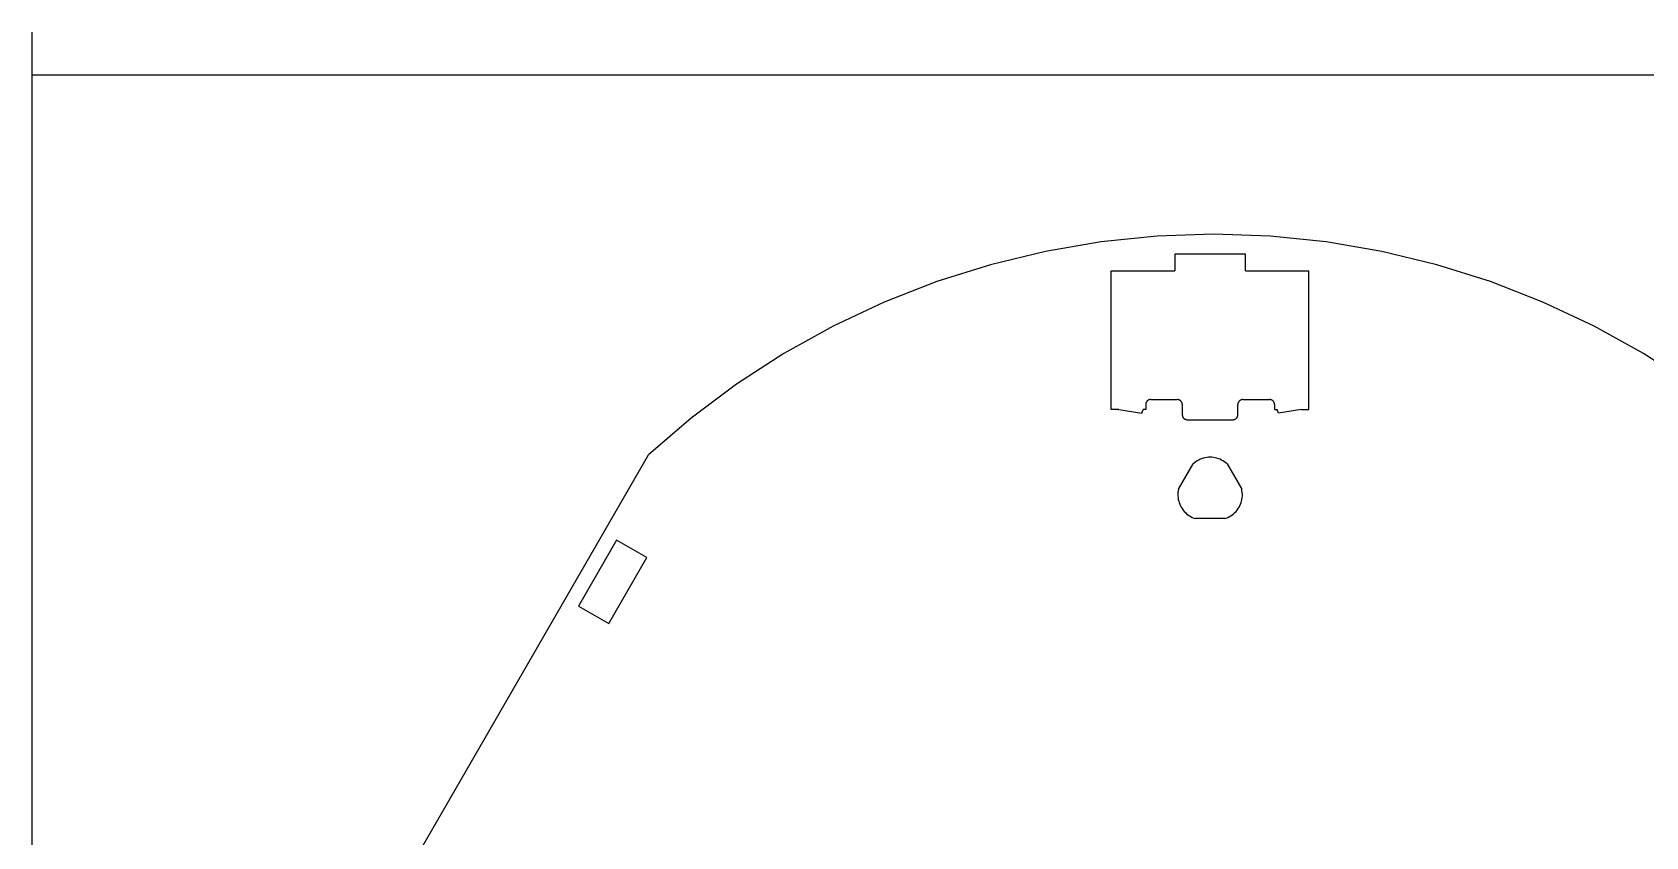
# Model space of a CAD drawing. Extents: x -22.1 to 21.9, y -13.2 to 13.2.
# Drawn here: x -22.09 to -9.52, y 6.91 to 13.18 of the extents above; entities that cross this region are included whole.
import ezdxf

# ---------------------------------------------------------------- set-up
doc = ezdxf.new("R2010")
doc.units = 0
doc.header["$MEASUREMENT"] = 0
doc.layers.get('0').update_dxf_attribs({"linetype": 'CONTINUOUS'})

msp = doc.modelspace()

# ---------------------------------------------------------------- linework, layer by layer
for p, q in [((-22.093, 12.848), (-22.093, 13.183)), ((21.907, 12.848), (-22.093, 12.848)), ((-22.093, -13.183), (-22.093, 12.848)), ((-13.329, 11.594), (-13.767, 11.549)), ((-12.89, 11.609), (-13.329, 11.594)), ((-12.45, 11.594), (-12.89, 11.609)), ((-12.013, 11.549), (-12.45, 11.594)), ((-14.2, 11.475), (-14.627, 11.372)), ((-13.767, 11.549), (-14.2, 11.475)), ((-13.193, 11.453), (-13.193, 11.325)), ((-12.642, 11.453), (-13.193, 11.453)), ((-12.642, 11.325), (-12.642, 11.453)), ((-11.58, 11.475), (-12.013, 11.549)), ((-11.152, 11.372), (-11.58, 11.475)), ((-14.627, 11.372), (-15.047, 11.24)), ((-13.687, 10.243), (-13.687, 11.325)), ((-13.687, 11.325), (-13.193, 11.325)), ((-12.642, 11.325), (-12.147, 11.325)), ((-12.147, 10.243), (-12.147, 11.325)), ((-10.733, 11.24), (-11.152, 11.372)), ((-15.047, 11.24), (-15.456, 11.08)), ((-10.324, 11.08), (-10.733, 11.24)), ((-15.456, 11.08), (-15.854, 10.893)), ((-9.926, 10.893), (-10.324, 11.08)), ((-15.854, 10.893), (-16.238, 10.679)), ((-9.542, 10.679), (-9.926, 10.893)), ((-16.238, 10.679), (-16.607, 10.44)), ((-9.173, 10.44), (-9.542, 10.679)), ((-16.607, 10.44), (-16.959, 10.177)), ((-13.411, 10.307), (-13.412, 10.305)), ((-13.409, 10.309), (-13.411, 10.307)), ((-13.407, 10.311), (-13.409, 10.309)), ((-13.405, 10.312), (-13.407, 10.311)), ((-13.403, 10.314), (-13.405, 10.312)), ((-13.4, 10.316), (-13.403, 10.314)), ((-13.398, 10.317), (-13.4, 10.316)), ((-13.396, 10.318), (-13.398, 10.317)), ((-13.393, 10.319), (-13.396, 10.318)), ((-13.391, 10.32), (-13.393, 10.319)), ((-13.388, 10.321), (-13.391, 10.32)), ((-13.385, 10.321), (-13.388, 10.321)), ((-13.383, 10.321), (-13.385, 10.321)), ((-13.38, 10.321), (-13.383, 10.321)), ((-13.38, 10.321), (-13.173, 10.321)), ((-13.171, 10.321), (-13.173, 10.321)), ((-13.168, 10.321), (-13.171, 10.321)), ((-13.166, 10.321), (-13.168, 10.321)), ((-13.163, 10.32), (-13.166, 10.321)), ((-13.161, 10.319), (-13.163, 10.32)), ((-13.158, 10.318), (-13.161, 10.319)), ((-13.156, 10.317), (-13.158, 10.318)), ((-13.154, 10.316), (-13.156, 10.317)), ((-13.151, 10.315), (-13.154, 10.316)), ((-13.149, 10.313), (-13.151, 10.315)), ((-13.147, 10.312), (-13.149, 10.313)), ((-13.145, 10.31), (-13.147, 10.312)), ((-13.144, 10.308), (-13.145, 10.31)), ((-13.142, 10.306), (-13.144, 10.308)), ((-12.691, 10.308), (-12.693, 10.306)), ((-12.689, 10.31), (-12.691, 10.308)), ((-12.687, 10.312), (-12.689, 10.31)), ((-12.685, 10.313), (-12.687, 10.312)), ((-12.683, 10.315), (-12.685, 10.313)), ((-12.681, 10.316), (-12.683, 10.315)), ((-12.679, 10.317), (-12.681, 10.316)), ((-12.677, 10.318), (-12.679, 10.317)), ((-12.674, 10.319), (-12.677, 10.318)), ((-12.672, 10.32), (-12.674, 10.319)), ((-12.669, 10.321), (-12.672, 10.32)), ((-12.667, 10.321), (-12.669, 10.321)), ((-12.664, 10.321), (-12.667, 10.321)), ((-12.661, 10.321), (-12.664, 10.321)), ((-12.661, 10.321), (-12.455, 10.321)), ((-12.452, 10.321), (-12.455, 10.321)), ((-12.45, 10.321), (-12.452, 10.321)), ((-12.447, 10.321), (-12.45, 10.321)), ((-12.445, 10.32), (-12.447, 10.321)), ((-12.442, 10.319), (-12.445, 10.32)), ((-12.44, 10.318), (-12.442, 10.319)), ((-12.437, 10.317), (-12.44, 10.318)), ((-12.435, 10.316), (-12.437, 10.317)), ((-12.433, 10.315), (-12.435, 10.316)), ((-12.431, 10.313), (-12.433, 10.315)), ((-12.429, 10.312), (-12.431, 10.313)), ((-12.427, 10.31), (-12.429, 10.312)), ((-12.425, 10.308), (-12.427, 10.31)), ((-12.424, 10.306), (-12.425, 10.308)), ((-13.628, 10.243), (-13.687, 10.243)), ((-13.628, 10.243), (-13.45, 10.215)), ((-13.45, 10.215), (-13.439, 10.243)), ((-13.419, 10.243), (-13.439, 10.243)), ((-13.418, 10.293), (-13.419, 10.29)), ((-13.419, 10.29), (-13.419, 10.287)), ((-13.419, 10.287), (-13.419, 10.285)), ((-13.419, 10.285), (-13.419, 10.282)), ((-13.419, 10.282), (-13.419, 10.243)), ((-13.417, 10.295), (-13.418, 10.293)), ((-13.416, 10.298), (-13.417, 10.295)), ((-13.415, 10.3), (-13.416, 10.298)), ((-13.414, 10.302), (-13.415, 10.3)), ((-13.412, 10.305), (-13.414, 10.302)), ((-13.141, 10.304), (-13.142, 10.306)), ((-13.139, 10.302), (-13.141, 10.304)), ((-13.138, 10.299), (-13.139, 10.302)), ((-13.137, 10.297), (-13.138, 10.299)), ((-13.136, 10.295), (-13.137, 10.297)), ((-13.135, 10.292), (-13.136, 10.295)), ((-13.135, 10.29), (-13.135, 10.292)), ((-13.134, 10.287), (-13.135, 10.29)), ((-13.134, 10.285), (-13.134, 10.287)), ((-13.134, 10.282), (-13.134, 10.285)), ((-13.134, 10.282), (-13.134, 10.203)), ((-13.134, 10.203), (-13.134, 10.201)), ((-13.134, 10.201), (-13.134, 10.198)), ((-13.134, 10.198), (-13.133, 10.196)), ((-13.133, 10.196), (-13.133, 10.193)), ((-13.133, 10.193), (-13.132, 10.191)), ((-13.132, 10.191), (-13.131, 10.188)), ((-13.131, 10.188), (-13.13, 10.186)), ((-13.13, 10.186), (-13.129, 10.184)), ((-13.129, 10.184), (-13.127, 10.181)), ((-13.127, 10.181), (-13.126, 10.179)), ((-12.709, 10.179), (-12.707, 10.181)), ((-12.707, 10.181), (-12.706, 10.184)), ((-12.706, 10.184), (-12.705, 10.186)), ((-12.705, 10.186), (-12.704, 10.188)), ((-12.704, 10.188), (-12.703, 10.191)), ((-12.703, 10.191), (-12.702, 10.193)), ((-12.702, 10.196), (-12.701, 10.198)), ((-12.702, 10.193), (-12.702, 10.196)), ((-12.7, 10.29), (-12.701, 10.287)), ((-12.701, 10.287), (-12.701, 10.285)), ((-12.701, 10.285), (-12.701, 10.282)), ((-12.701, 10.203), (-12.701, 10.282)), ((-12.701, 10.201), (-12.701, 10.203)), ((-12.701, 10.198), (-12.701, 10.201)), ((-12.699, 10.295), (-12.7, 10.292)), ((-12.7, 10.292), (-12.7, 10.29)), ((-12.698, 10.297), (-12.699, 10.295)), ((-12.697, 10.299), (-12.698, 10.297)), ((-12.696, 10.302), (-12.697, 10.299)), ((-12.694, 10.304), (-12.696, 10.302)), ((-12.693, 10.306), (-12.694, 10.304)), ((-12.422, 10.304), (-12.424, 10.306)), ((-12.421, 10.302), (-12.422, 10.304)), ((-12.419, 10.299), (-12.421, 10.302)), ((-12.418, 10.297), (-12.419, 10.299)), ((-12.418, 10.295), (-12.418, 10.297)), ((-12.417, 10.292), (-12.418, 10.295)), ((-12.416, 10.29), (-12.417, 10.292)), ((-12.416, 10.287), (-12.416, 10.29)), ((-12.415, 10.285), (-12.416, 10.287)), ((-12.415, 10.282), (-12.415, 10.285)), ((-12.415, 10.282), (-12.415, 10.243)), ((-12.415, 10.243), (-12.396, 10.243)), ((-12.385, 10.215), (-12.396, 10.243)), ((-12.206, 10.243), (-12.385, 10.215)), ((-12.206, 10.243), (-12.147, 10.243)), ((-16.959, 10.177), (-17.292, 9.89)), ((-13.126, 10.179), (-13.124, 10.177)), ((-13.124, 10.177), (-13.122, 10.175)), ((-13.122, 10.175), (-13.121, 10.174)), ((-13.121, 10.174), (-13.119, 10.172)), ((-13.119, 10.172), (-13.116, 10.17)), ((-13.116, 10.17), (-13.114, 10.169)), ((-13.114, 10.169), (-13.112, 10.168)), ((-13.112, 10.168), (-13.11, 10.167)), ((-13.11, 10.167), (-13.107, 10.166)), ((-13.107, 10.166), (-13.105, 10.165)), ((-13.105, 10.165), (-13.102, 10.165)), ((-13.102, 10.165), (-13.1, 10.164)), ((-13.1, 10.164), (-13.097, 10.164)), ((-13.097, 10.164), (-13.095, 10.164)), ((-13.095, 10.164), (-12.74, 10.164)), ((-12.74, 10.164), (-12.738, 10.164)), ((-12.738, 10.164), (-12.735, 10.164)), ((-12.735, 10.164), (-12.733, 10.165)), ((-12.733, 10.165), (-12.73, 10.165)), ((-12.73, 10.165), (-12.728, 10.166)), ((-12.728, 10.166), (-12.725, 10.167)), ((-12.725, 10.167), (-12.723, 10.168)), ((-12.723, 10.168), (-12.721, 10.169)), ((-12.721, 10.169), (-12.718, 10.17)), ((-12.718, 10.17), (-12.716, 10.172)), ((-12.716, 10.172), (-12.714, 10.174)), ((-12.714, 10.174), (-12.712, 10.175)), ((-12.712, 10.175), (-12.711, 10.177)), ((-12.711, 10.177), (-12.709, 10.179)), ((-21.103, 3.288), (-17.292, 9.89)), ((-13.164, 9.622), (-13.049, 9.82)), ((-13.039, 9.829), (-13.049, 9.82)), ((-13.029, 9.836), (-13.039, 9.829)), ((-13.018, 9.844), (-13.029, 9.836)), ((-13.006, 9.85), (-13.018, 9.844)), ((-12.994, 9.856), (-13.006, 9.85)), ((-12.982, 9.86), (-12.994, 9.856)), ((-12.97, 9.864), (-12.982, 9.86)), ((-12.957, 9.868), (-12.97, 9.864)), ((-12.944, 9.87), (-12.957, 9.868)), ((-12.931, 9.871), (-12.944, 9.87)), ((-12.917, 9.872), (-12.931, 9.871)), ((-12.904, 9.871), (-12.917, 9.872)), ((-12.891, 9.87), (-12.904, 9.871)), ((-12.878, 9.868), (-12.891, 9.87)), ((-12.865, 9.864), (-12.878, 9.868)), ((-12.853, 9.86), (-12.865, 9.864)), ((-12.84, 9.856), (-12.853, 9.86)), ((-12.828, 9.85), (-12.84, 9.856)), ((-12.817, 9.844), (-12.828, 9.85)), ((-12.806, 9.836), (-12.817, 9.844)), ((-12.795, 9.829), (-12.806, 9.836)), ((-12.785, 9.82), (-12.795, 9.829)), ((-12.785, 9.82), (-12.671, 9.622)), ((-13.166, 9.609), (-13.168, 9.596)), ((-13.168, 9.596), (-13.168, 9.583)), ((-13.168, 9.583), (-13.168, 9.57)), ((-13.168, 9.57), (-13.167, 9.556)), ((-13.167, 9.556), (-13.165, 9.543)), ((-13.164, 9.622), (-13.166, 9.609)), ((-12.669, 9.609), (-12.671, 9.622)), ((-12.67, 9.543), (-12.668, 9.556)), ((-12.667, 9.596), (-12.669, 9.609)), ((-12.668, 9.556), (-12.666, 9.57)), ((-12.666, 9.583), (-12.667, 9.596)), ((-12.666, 9.57), (-12.666, 9.583)), ((-13.165, 9.543), (-13.162, 9.53)), ((-13.162, 9.53), (-13.159, 9.518)), ((-13.159, 9.518), (-13.154, 9.505)), ((-13.154, 9.505), (-13.149, 9.493)), ((-13.149, 9.493), (-13.142, 9.482)), ((-13.142, 9.482), (-13.135, 9.471)), ((-13.135, 9.471), (-13.128, 9.46)), ((-13.128, 9.46), (-13.119, 9.45)), ((-13.119, 9.45), (-13.11, 9.44)), ((-13.11, 9.44), (-13.1, 9.431)), ((-13.1, 9.431), (-13.09, 9.423)), ((-12.745, 9.423), (-12.734, 9.431)), ((-12.734, 9.431), (-12.725, 9.44)), ((-12.725, 9.44), (-12.715, 9.45)), ((-12.715, 9.45), (-12.707, 9.46)), ((-12.707, 9.46), (-12.699, 9.471)), ((-12.699, 9.471), (-12.692, 9.482)), ((-12.692, 9.482), (-12.686, 9.493)), ((-12.686, 9.493), (-12.681, 9.505)), ((-12.681, 9.505), (-12.676, 9.518)), ((-12.676, 9.518), (-12.672, 9.53)), ((-12.672, 9.53), (-12.67, 9.543)), ((-13.09, 9.423), (-13.079, 9.415)), ((-13.079, 9.415), (-13.068, 9.409)), ((-13.068, 9.409), (-13.056, 9.403)), ((-13.056, 9.403), (-13.044, 9.398)), ((-13.044, 9.398), (-13.032, 9.393)), ((-12.803, 9.393), (-13.032, 9.393)), ((-12.803, 9.393), (-12.791, 9.398)), ((-12.791, 9.398), (-12.778, 9.403)), ((-12.778, 9.403), (-12.767, 9.409)), ((-12.767, 9.409), (-12.755, 9.415)), ((-12.755, 9.415), (-12.745, 9.423)), ((-17.541, 9.225), (-17.837, 8.712)), ((-17.305, 9.089), (-17.541, 9.225)), ((-17.601, 8.575), (-17.305, 9.089)), ((-17.837, 8.712), (-17.601, 8.575))]:
    msp.add_line(p, q)

doc.saveas('drawing.dxf')
